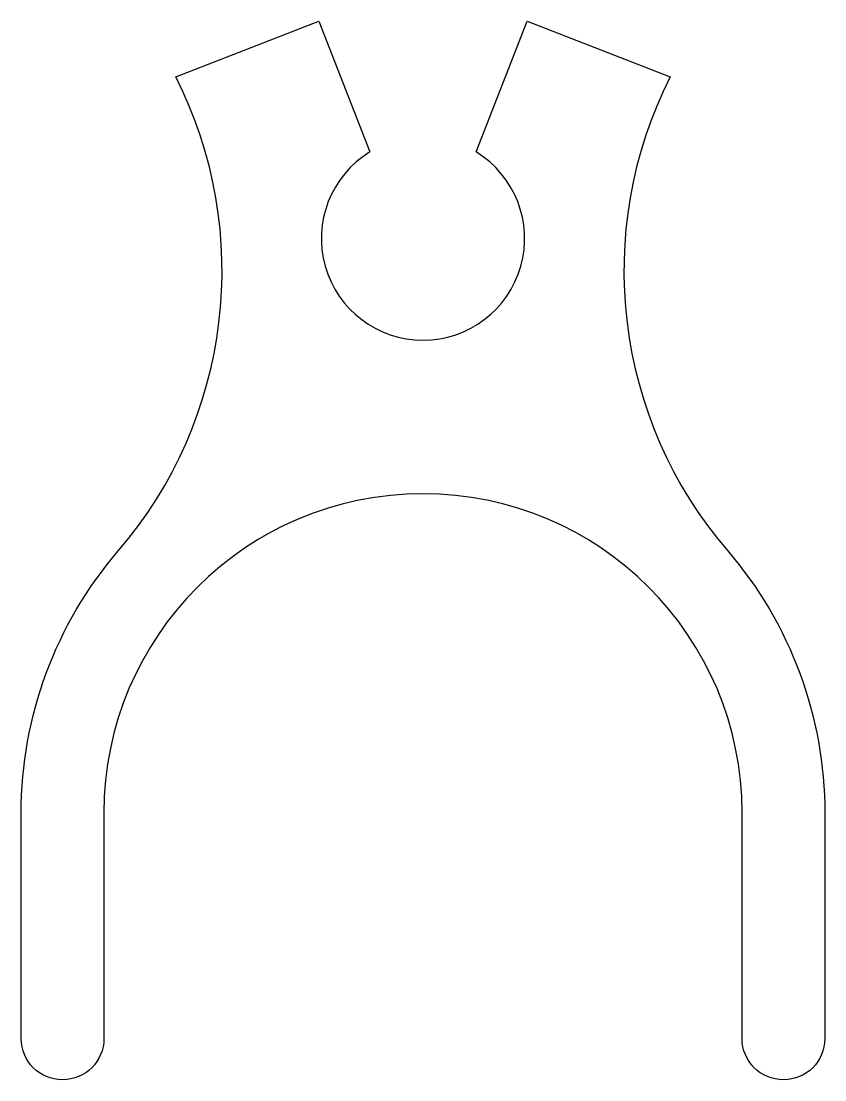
# Model space of a CAD drawing. Extents: x 242.1 to 276.1, y 225.5 to 270.3.
import ezdxf

# ---------------------------------------------------------------- set-up
doc = ezdxf.new("R2010")
doc.units = 0
doc.layers.add('ANA', color=220, linetype='CONTINUOUS')

msp = doc.modelspace()

# ---------------------------------------------------------------- linework, layer by layer
at = {"layer": 'ANA'}
msp.add_lwpolyline([(261.376, 264.728), (263.526, 270.264), (269.585, 267.911, 0.303377), (272.02, 247.843, -0.179348), (276.126, 236.764), (276.126, 227.214, -1), (272.626, 227.214), (272.626, 236.764, 1), (245.626, 236.764), (245.626, 227.214, -1), (242.126, 227.214), (242.126, 236.764, -0.179348), (246.232, 247.843, 0.303377), (248.667, 267.911), (254.726, 270.264), (256.876, 264.728, 3.539713)], format="xyb", close=True, dxfattribs=at)

doc.saveas('drawing.dxf')
